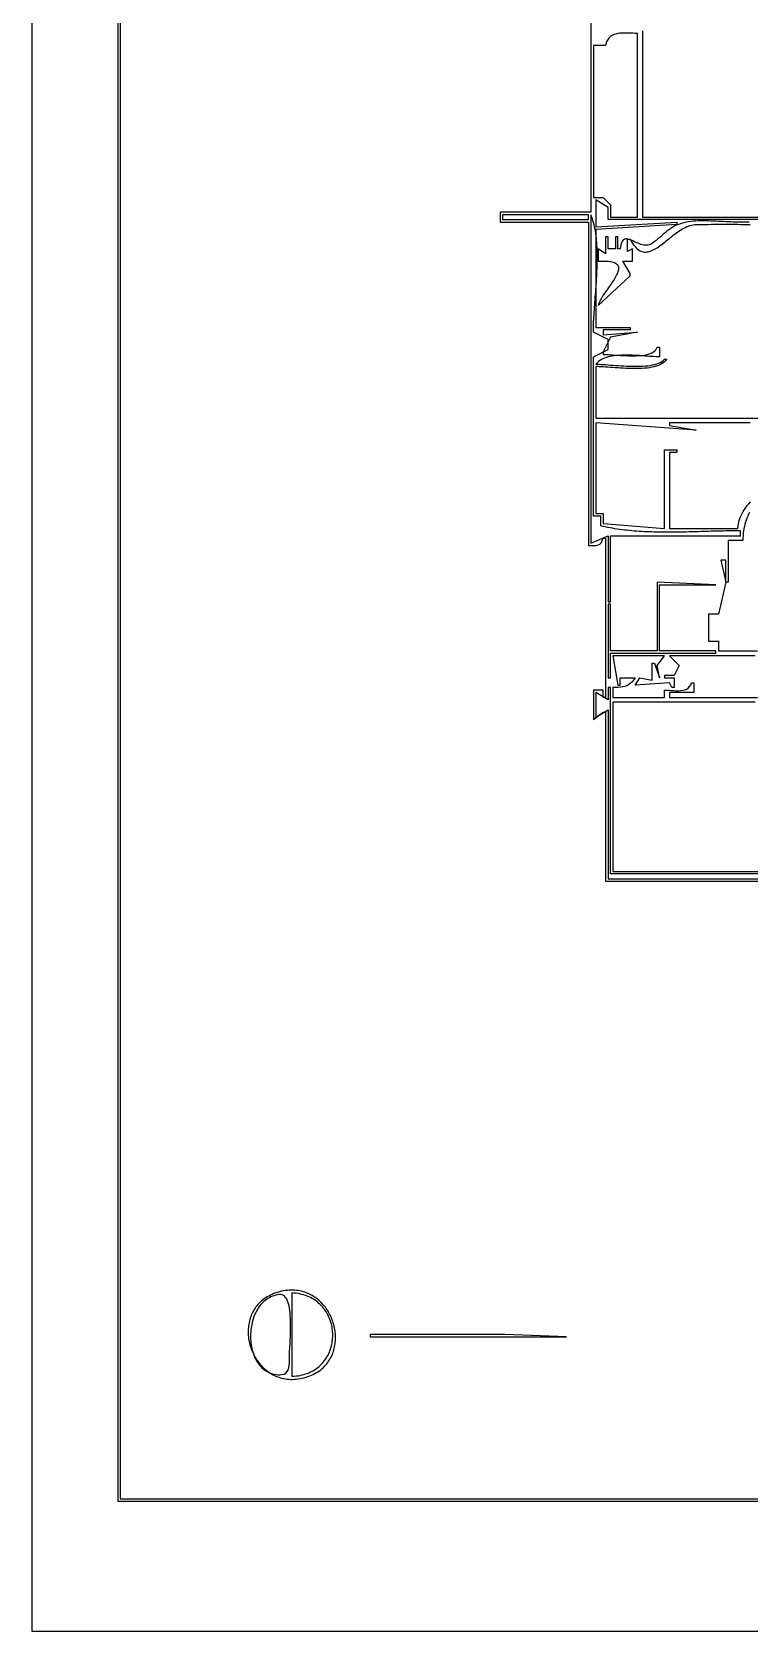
# Model space of a CAD drawing. Header units: metres. Extents: x 0 to 792, y 0 to 1224.
# Drawn here: x 0 to 292, y 0 to 653 of the extents above; entities that cross this region are included whole.
import ezdxf

# ---------------------------------------------------------------- set-up
doc = ezdxf.new("R2010")
doc.units = ezdxf.units.M

msp = doc.modelspace()

# ---------------------------------------------------------------- linework, layer by layer
for points in [[(0, 1224), (0, 0), (792, 0), (792, 1224), (0, 1224)], [(35, 1188), (35, 53), (756, 53), (756, 1188), (35, 1188)], [(36, 1187), (36, 54), (755, 54), (755, 1187), (36, 1187)], [(228, 1112), (228, 579), (191, 579), (191, 575), (227, 575), (227, 443), (228.1449, 442.9932), (229.1824, 442.9959), (230.1098, 443.0579), (230.9243, 443.2289), (231.6233, 443.5589), (232.204, 444.0975), (232.6638, 444.8946), (233, 446), (234, 446), (234, 381), (233, 381), (233, 384), (229, 384), (229, 372), (233, 375), (234, 375), (234, 306), (321, 306)], [(249, 653), (249, 577), (327, 577)], [(234, 647), (229, 647), (229, 585), (233, 585), (236, 582), (236, 577), (247, 577), (247, 652), (246.1196, 652.0113), (245.2191, 652.0392), (244.3059, 652.0741), (243.3872, 652.1066), (242.4701, 652.1271), (241.562, 652.1262), (240.6701, 652.0944), (239.8017, 652.0224), (238.9639, 651.9005), (238.164, 651.7193), (237.4093, 651.4694), (236.7071, 651.1413), (236.0645, 650.7255), (235.4888, 650.2126), (234.9872, 649.593), (234.5671, 648.8574), (234.2356, 647.9962), (234, 647)], [(353, 576), (235, 576), (235, 581), (230, 584), (230, 573), (263, 575), (263, 574), (230, 572), (230, 532), (244, 532), (244, 531), (233, 531), (233, 529), (247, 530), (236, 528), (233, 522), (233, 521), (233.6204, 520.9893), (234.3286, 520.9597), (235.1158, 520.9148), (235.9734, 520.8583), (236.8926, 520.7937), (237.8647, 520.7247), (238.881, 520.655), (239.9328, 520.588), (241.0114, 520.5275), (242.108, 520.4771), (243.214, 520.4404), (244.3206, 520.4211), (245.4191, 520.4227), (246.5009, 520.4489), (247.5571, 520.5032), (248.5791, 520.5895), (249.5581, 520.7112), (250.4856, 520.8719), (251.3526, 521.0754), (252.1506, 521.3252), (252.8708, 521.6249), (253.5045, 521.9783), (254.0429, 522.3888), (254.4775, 522.8602), (254.7994, 523.396), (255, 524), (256, 524), (256, 520), (255.2777, 520.0095), (254.5017, 520.0362), (253.6766, 520.0772), (252.807, 520.1299), (251.8974, 520.1912), (250.9524, 520.2586), (249.9767, 520.3291), (248.9748, 520.3999), (247.9513, 520.4683), (246.9107, 520.5314), (245.8577, 520.5865), (244.7968, 520.6306), (243.7327, 520.6611), (242.6698, 520.6751), (241.6129, 520.6698), (240.5664, 520.6425), (239.5349, 520.5902), (238.5231, 520.5102), (237.5355, 520.3997), (236.5767, 520.2559), (235.6513, 520.076), (234.7639, 519.8572), (233.919, 519.5966), (233.1213, 519.2915), (232.3752, 518.9391), (231.6855, 518.5365), (231.0567, 518.081), (230.4933, 517.5698), (230, 517), (230.6818, 516.9904), (231.4298, 516.9635), (232.2388, 516.9216), (233.1035, 516.8672), (234.0186, 516.8026), (234.9791, 516.7304), (235.9795, 516.6529), (237.0148, 516.5725), (238.0796, 516.4918), (239.1687, 516.413), (240.2769, 516.3387), (241.399, 516.2713), (242.5297, 516.2131), (243.6638, 516.1667), (244.796, 516.1345), (245.9212, 516.1188), (247.0341, 516.1221), (248.1294, 516.1469), (249.2019, 516.1956), (250.2464, 516.2705), (251.2577, 516.3742), (252.2305, 516.509), (253.1597, 516.6773), (254.0398, 516.8817), (254.8658, 517.1245), (255.6324, 517.4082), (256.3343, 517.7351), (256.9664, 518.1078), (257.5233, 518.5286), (258, 519), (259, 519), (258.5835, 518.4471), (258.0891, 517.9469), (257.5215, 517.497), (256.8852, 517.0952), (256.1849, 516.739), (255.4251, 516.4262), (254.6107, 516.1546), (253.7461, 515.9217), (252.836, 515.7254), (251.885, 515.5633), (250.8978, 515.4331), (249.879, 515.3325), (248.8333, 515.2593), (247.7652, 515.211), (246.6794, 515.1855), (245.5805, 515.1804), (244.4732, 515.1934), (243.362, 515.2223), (242.2517, 515.2647), (241.1469, 515.3183), (240.0521, 515.3808), (238.9721, 515.4499), (237.9114, 515.5234), (236.8746, 515.5989), (235.8665, 515.6741), (234.8917, 515.7468), (233.9547, 515.8145), (233.0602, 515.8752), (232.2128, 515.9263), (231.4173, 515.9657), (230.6781, 515.991), (230, 516), (230, 495), (320, 495)], [(192, 578), (192, 576), (227, 576), (227, 578), (192, 578)], [(228, 578), (228, 444), (235, 447), (235, 420), (236, 420), (236, 447), (289, 447), (289, 449), (288.0175, 448.9979), (287.0322, 448.992), (286.0441, 448.9825), (285.0534, 448.9697), (284.0601, 448.9539), (283.0645, 448.9353), (282.0666, 448.9143), (281.0665, 448.8911), (280.0645, 448.866), (279.0605, 448.8393), (278.0547, 448.8113), (277.0473, 448.7822), (276.0383, 448.7524), (275.028, 448.7221), (274.0163, 448.6917), (273.0035, 448.6613), (271.9897, 448.6313), (270.9749, 448.602), (269.9594, 448.5736), (268.9432, 448.5464), (267.9264, 448.5208), (266.9092, 448.497), (265.8917, 448.4752), (264.8741, 448.4558), (263.8564, 448.4391), (262.8387, 448.4253), (261.8213, 448.4147), (260.8042, 448.4076), (259.7875, 448.4043), (258.7714, 448.4051), (257.7559, 448.4102), (256.7413, 448.4199), (255.7276, 448.4346), (254.715, 448.4545), (253.7035, 448.4798), (252.6934, 448.511), (251.6847, 448.5481), (250.6775, 448.5917), (249.672, 448.6418), (248.6683, 448.6988), (247.6665, 448.7631), (246.6668, 448.8348), (245.6692, 448.9142), (244.674, 449.0017), (243.6811, 449.0976), (242.6908, 449.202), (241.7031, 449.3153), (240.7182, 449.4378), (239.7363, 449.5698), (238.7573, 449.7115), (237.7815, 449.8632), (236.809, 450.0252), (235.8399, 450.1979), (234.8743, 450.3814), (233.9124, 450.576), (232.9542, 450.7821), (232, 451), (232, 455), (229, 455), (229, 520), (235, 523), (235, 527), (229, 530), (229.0051, 530.8386), (229.0201, 531.6977), (229.0442, 532.5762), (229.0767, 533.4732), (229.117, 534.3879), (229.1643, 535.3193), (229.2179, 536.2664), (229.2772, 537.2284), (229.3415, 538.2042), (229.41, 539.1931), (229.4822, 540.194), (229.5571, 541.206), (229.6343, 542.2282), (229.7129, 543.2597), (229.7924, 544.2995), (229.8719, 545.3468), (229.9508, 546.4005), (230.0284, 547.4599), (230.1041, 548.5238), (230.177, 549.5915), (230.2466, 550.6619), (230.3121, 551.7342), (230.3728, 552.8074), (230.428, 553.8806), (230.4771, 554.9529), (230.5194, 556.0234), (230.5541, 557.091), (230.5805, 558.155), (230.598, 559.2143), (230.6058, 560.2681), (230.6034, 561.3153), (230.5899, 562.3552), (230.5647, 563.3867), (230.527, 564.409), (230.4763, 565.421), (230.4117, 566.4219), (230.3327, 567.4108), (230.2384, 568.3867), (230.1283, 569.3487), (230.0016, 570.2959), (229.8575, 571.2273), (229.6956, 572.142), (229.5149, 573.0391), (229.3149, 573.9177), (229.0948, 574.7768), (228.854, 575.6155), (228.5917, 576.4329), (228.3072, 577.228), (228, 578)], [(292.6222, 574.9128), (291.6696, 574.9383), (290.723, 574.9598), (289.7825, 574.977), (288.8483, 574.9896), (287.9207, 574.9973), (287, 575), (286.0667, 575.008), (285.1127, 575.0305), (284.14, 575.0648), (283.1508, 575.1083), (282.1472, 575.1583), (281.1315, 575.2123), (280.1057, 575.2676), (279.0721, 575.3215), (278.0327, 575.3716), (276.9898, 575.415), (275.9454, 575.4493), (274.9019, 575.4718), (273.8612, 575.4799), (272.8256, 575.4709), (271.7972, 575.4422), (270.7783, 575.3913), (269.7708, 575.3155), (268.7771, 575.2121), (267.7992, 575.0786), (266.8394, 574.9123), (265.8997, 574.7105), (264.9823, 574.4708), (264.0895, 574.1905), (263.1286, 573.8202), (262.2227, 573.3929), (261.3646, 572.9154), (260.5468, 572.3946), (259.7623, 571.8371), (259.0037, 571.2499), (258.2638, 570.6397), (257.5354, 570.0132), (256.8112, 569.3774), (256.084, 568.739), (255.3465, 568.1048), (254.5915, 567.4816), (253.8117, 566.8762), (253, 566.2955), (252.4404, 565.9686), (251.872, 565.7387), (251.2966, 565.5969), (250.7162, 565.5344), (250.1326, 565.5424), (249.5477, 565.6121), (248.9632, 565.7348), (248.3811, 565.9015), (247.8033, 566.1035), (247.2315, 566.3321), (246.6677, 566.5783), (246.1137, 566.8334), (245.5714, 567.0886), (245.0426, 567.3351), (244.5292, 567.564), (244.033, 567.7667), (243.556, 567.9342), (243.0999, 568.0578), (242.6667, 568.1286), (242.2582, 568.1379), (241.8762, 568.0769), (241.5227, 567.9367), (241.1994, 567.7086), (240.9083, 567.3837), (240.6512, 566.9533), (240.4299, 566.4085), (240.2464, 565.7405), (240.1025, 564.9406), (240, 564), (239, 564), (239, 569), (238, 569), (238, 564), (235, 564), (235, 569), (234, 569), (234, 562), (231, 564), (231, 559), (232.1533, 559.0566), (233.2067, 559.0745), (234.1633, 559.0548), (235.0266, 558.9988), (235.7998, 558.9077), (236.4862, 558.7827), (237.0891, 558.6251), (237.612, 558.436), (238.058, 558.2167), (238.4304, 557.9685), (238.7327, 557.6924), (238.9681, 557.3898), (239.1399, 557.0619), (239.2514, 556.7099), (239.3059, 556.335), (239.3069, 555.9384), (239.2575, 555.5214), (239.161, 555.0851), (239.0209, 554.6309), (238.8403, 554.1599), (238.6227, 553.6733), (238.3713, 553.1725), (238.0895, 552.6585), (237.7805, 552.1326), (237.4476, 551.596), (237.0943, 551.05), (236.7237, 550.4958), (236.3392, 549.9346), (235.9442, 549.3676), (235.5418, 548.796), (235.1355, 548.2211), (234.7286, 547.6441), (234.3243, 547.0662), (233.926, 546.4887), (233.5369, 545.9127), (233.1605, 545.3394), (232.8, 544.7702), (232.4587, 544.2061), (232.1399, 543.6485), (231.847, 543.0986), (231.5832, 542.5576), (231.3519, 542.0266), (231.1564, 541.507), (231, 541), (244, 553), (244, 554), (241, 559), (244, 559), (245, 559), (245, 564), (243, 563), (243, 568), (244, 568), (244.47, 567.1503), (244.9426, 566.3853), (245.4179, 565.702), (245.8958, 565.0976), (246.3765, 564.5693), (246.86, 564.1143), (247.3463, 563.7299), (247.8355, 563.4131), (248.3277, 563.1612), (248.8228, 562.9713), (249.321, 562.8407), (249.8223, 562.7665), (250.3267, 562.7459), (250.8343, 562.7762), (251.3452, 562.8544), (251.8593, 562.9778), (252.3768, 563.1436), (252.8977, 563.349), (253.422, 563.5911), (253.9498, 563.8672), (254.4811, 564.1743), (255.0161, 564.5098), (255.5547, 564.8708), (256.0969, 565.2545), (256.643, 565.658), (257.1928, 566.0786), (257.7464, 566.5135), (258.304, 566.9598), (258.8654, 567.4148), (259.4309, 567.8755), (260.0004, 568.3393), (260.574, 568.8032), (261.1518, 569.2646), (261.7337, 569.7205), (262.3199, 570.1682), (262.9104, 570.6048), (263.5052, 571.0275), (264.1044, 571.4336), (264.7081, 571.8201), (265.3162, 572.1844), (265.9289, 572.5236), (266.5462, 572.8348), (267.1681, 573.1153), (267.7947, 573.3622), (268.4261, 573.5728), (269.0622, 573.7442), (269.7032, 573.8736), (270.3491, 573.9582), (271, 573.9953), (271.9992, 574.0129), (272.9986, 574.0283), (273.9982, 574.0416), (274.9978, 574.0529), (275.9975, 574.0623), (276.9974, 574.07), (277.9973, 574.076), (278.9973, 574.0804), (279.9974, 574.0834), (280.9975, 574.085), (281.9977, 574.0854), (282.9979, 574.0847), (283.9982, 574.0829), (284.9985, 574.0803), (285.9988, 574.0768), (286.9991, 574.0726), (287.9995, 574.0679), (288.9998, 574.0627), (290.0001, 574.0571), (291.0005, 574.0512), (292.0007, 574.0452), (293.001, 574.0392)], [(293, 493), (260, 493), (260, 492), (271, 490), (230, 493), (230, 456), (233, 456), (233, 452), (258, 450), (258, 482), (263, 482), (263, 481), (260, 481), (260, 450), (288, 450), (288.064, 450.9101), (288.1941, 451.8065), (288.3868, 452.6893), (288.6391, 453.5588), (288.9475, 454.4152), (289.3088, 455.259), (289.7198, 456.0902), (290.1772, 456.9093), (290.6777, 457.7164), (291.2181, 458.5118), (291.7951, 459.2959), (292.4055, 460.0688), (293.046, 460.8309)], [(292.727, 456.5777), (292.3477, 455.7979), (291.9929, 455.0024), (291.6638, 454.1905), (291.3612, 453.3614), (291.0862, 452.5144), (290.8398, 451.6487), (290.623, 450.7635), (290.4368, 449.858), (290.2822, 448.9315), (290.1602, 447.9832), (290.0719, 447.0124), (290.0181, 446.0182), (290, 445), (284, 445), (284, 428), (283, 428), (283, 437), (281, 437), (283, 428), (280, 415), (276, 415), (276, 404), (280, 404), (280, 400), (296, 400)], [(255, 428), (255, 400), (236, 400), (236, 419), (235, 419), (235, 389), (236, 389), (236, 399), (279, 399), (279, 400), (256, 400), (256, 427), (279, 427), (255, 428)], [(295, 398), (260, 398), (264, 394), (262, 390), (258, 390), (258, 389), (262, 389), (262, 385), (261, 385), (260, 387), (246, 386), (248, 389), (253, 388), (253, 395), (254, 395), (256, 389), (255, 394), (258, 398), (237, 398), (239, 386), (240, 386), (240, 389), (246, 389), (245.3689, 388.0663), (244.7206, 387.292), (244.0484, 386.6618), (243.3455, 386.1608), (242.6052, 385.7738), (241.8207, 385.4857), (240.9853, 385.2814), (240.0922, 385.1458), (239.1348, 385.0638), (238.1063, 385.0202), (237, 385), (237, 381), (258, 381), (258, 384), (258.8639, 383.9786), (259.7807, 383.9257), (260.7339, 383.8584), (261.7075, 383.7934), (262.6852, 383.7477), (263.6508, 383.7383), (264.5883, 383.7821), (265.4813, 383.896), (266.3137, 384.097), (267.0693, 384.4019), (267.7319, 384.8277), (268.2854, 385.3914), (268.7134, 386.1098), (269, 387), (270, 387), (270, 383), (260, 383), (260, 381), (296, 381)], [(359, 309), (236, 309), (236, 385), (235, 385), (235, 380), (230, 383), (230, 373), (235, 376), (235, 307), (319, 307)], [(295, 379), (237, 379), (237, 310), (359, 310)], [(101, 138.4421), (100.1915, 138.2137), (99.4115, 137.9608), (98.6599, 137.6841), (97.9363, 137.3843), (97.2406, 137.0622), (96.5725, 136.7184), (95.9318, 136.3537), (95.3183, 135.9689), (94.7319, 135.5646), (94.1722, 135.1417), (93.639, 134.7008), (93.1322, 134.2427), (92.6515, 133.7681), (92.1968, 133.2778), (91.7677, 132.7724), (91.3641, 132.2528), (90.9857, 131.7196), (90.6324, 131.1736), (90.3039, 130.6155), (90, 130.0461), (89.7205, 129.4661), (89.4652, 128.8761), (89.2339, 128.2771), (89.0262, 127.6696), (88.8422, 127.0544), (88.6814, 126.4323), (88.5437, 125.804), (88.4288, 125.1703), (88.3367, 124.5317), (88.2669, 123.8892), (88.2194, 123.2434), (88.1939, 122.5951), (88.1902, 121.9449), (88.2081, 121.2937), (88.2473, 120.6422), (88.3077, 119.991), (88.389, 119.341), (88.491, 118.6929), (88.6135, 118.0473), (88.7562, 117.4051), (88.919, 116.7669), (89.1017, 116.1336), (89.304, 115.5058), (89.5257, 114.8842), (89.7666, 114.2697), (90.0264, 113.6629), (90.305, 113.0646), (90.6022, 112.4754), (90.9177, 111.8962), (91.2513, 111.3277), (91.6027, 110.7706), (91.9719, 110.2257), (92.3585, 109.6936), (92.7623, 109.1751), (93.1832, 108.6709), (93.6209, 108.1819), (94.0752, 107.7086), (94.5458, 107.2519), (95.0326, 106.8125), (95.5354, 106.3911), (96.0538, 105.9884), (96.5878, 105.6053), (97.1371, 105.2423), (97.7014, 104.9003), (98.2806, 104.58), (98.8745, 104.282), (99.4827, 104.0073), (100.1052, 103.7564), (100.7417, 103.5301), (101.3919, 103.3292), (102.0557, 103.1544), (102.7328, 103.0064), (103.4231, 102.886), (104.1263, 102.7938), (104.8421, 102.7307), (105.5705, 102.6974), (106.3111, 102.6945), (107.0637, 102.7228), (107.8282, 102.7831), (108.6043, 102.8761), (109.3917, 103.0026), (110.1904, 103.1632), (111, 103.3587), (111.8066, 103.5859), (112.5849, 103.8379), (113.3352, 104.1137), (114.0574, 104.4128), (114.752, 104.7342), (115.4192, 105.0774), (116.059, 105.4415), (116.6718, 105.8258), (117.2577, 106.2297), (117.817, 106.6523), (118.3499, 107.0929), (118.8565, 107.5508), (119.3371, 108.0252), (119.792, 108.5155), (120.2213, 109.0208), (120.6252, 109.5405), (121.0039, 110.0737), (121.3577, 110.6199), (121.6868, 111.1781), (121.9913, 111.7478), (122.2716, 112.3281), (122.5277, 112.9183), (122.76, 113.5177), (122.9686, 114.1256), (123.1537, 114.7411), (123.3156, 115.3637), (123.4544, 115.9925), (123.5705, 116.6267), (123.6639, 117.2658), (123.7349, 117.9089), (123.7837, 118.5552), (123.8105, 119.2042), (123.8156, 119.8549), (123.7991, 120.5067), (123.7613, 121.1589), (123.7023, 121.8107), (123.6225, 122.4614), (123.5219, 123.1102), (123.4008, 123.7564), (123.2594, 124.3993), (123.098, 125.0381), (122.9167, 125.6721), (122.7158, 126.3005), (122.4954, 126.9227), (122.2558, 127.5379), (121.9972, 128.1453), (121.7198, 128.7442), (121.4238, 129.3339), (121.1095, 129.9137), (120.7769, 130.4827), (120.4264, 131.0403), (120.0582, 131.5858), (119.6725, 132.1183), (119.2694, 132.6372), (118.8492, 133.1418), (118.4121, 133.6312), (117.9584, 134.1047), (117.4882, 134.5617), (117.0017, 135.0014), (116.4992, 135.423), (115.9808, 135.8258), (115.4468, 136.209), (114.8975, 136.572), (114.3329, 136.914), (113.7533, 137.2343), (113.159, 137.5321), (112.5501, 137.8066), (111.9268, 138.0573), (111.2894, 138.2832), (110.6381, 138.4837), (109.973, 138.6581), (109.2945, 138.8055), (108.6027, 138.9254), (107.8978, 139.0168), (107.18, 139.0792), (106.4495, 139.1117), (105.7067, 139.1137), (104.9516, 139.0843), (104.1844, 139.0229), (103.4055, 138.9287), (102.615, 138.801), (101.813, 138.639), (101, 138.4421)], [(100.9414, 137.294), (100.1938, 137.1831), (99.471, 137.0295), (98.773, 136.8345), (98.0997, 136.5997), (97.451, 136.3264), (96.827, 136.0162), (96.2276, 135.6704), (95.6527, 135.2906), (95.1025, 134.8782), (94.5767, 134.4347), (94.0755, 133.9614), (93.5987, 133.4599), (93.1464, 132.9317), (92.7185, 132.3782), (92.315, 131.8007), (91.9359, 131.2009), (91.5811, 130.5802), (91.2506, 129.94), (90.9444, 129.2818), (90.6624, 128.6069), (90.4047, 127.917), (90.1712, 127.2135), (89.9618, 126.4977), (89.7766, 125.7712), (89.6155, 125.0355), (89.4785, 124.2919), (89.3656, 123.542), (89.2767, 122.7871), (89.2118, 122.0289), (89.1709, 121.2686), (89.1539, 120.5078), (89.1609, 119.7479), (89.1917, 118.9905), (89.2464, 118.2368), (89.325, 117.4885), (89.4274, 116.7469), (89.5536, 116.0136), (89.7035, 115.2899), (89.8772, 114.5774), (90.0745, 113.8775), (90.2956, 113.1916), (90.5403, 112.5212), (90.8086, 111.8678), (91.1005, 111.2328), (91.416, 110.6177), (91.7551, 110.0239), (92.1176, 109.4529), (92.5036, 108.9062), (92.9131, 108.3852), (93.346, 107.8914), (93.8024, 107.4262), (94.2821, 106.9911), (94.7851, 106.5875), (95.3115, 106.217), (95.8611, 105.8809), (96.4341, 105.5807), (97.0302, 105.3179), (97.6496, 105.0939), (98.2922, 104.9102), (98.9579, 104.7683), (99.6467, 104.6696), (100.3587, 104.6155), (101.0937, 104.6076), (101.8518, 104.6473), (102.8061, 104.8555), (103.547, 105.2781), (104.1012, 105.8786), (104.4954, 106.6206), (104.7563, 107.4675), (104.9108, 108.3829), (104.9856, 109.3303), (105.0074, 110.2733), (105.003, 111.1753), (104.9992, 112), (105.0092, 112.4696), (105.032, 113.0322), (105.0655, 113.6805), (105.1075, 114.4074), (105.1558, 115.2055), (105.2083, 116.0677), (105.2627, 116.9867), (105.317, 117.9553), (105.3689, 118.9663), (105.4164, 120.0125), (105.4572, 121.0866), (105.4891, 122.1813), (105.5101, 123.2896), (105.5179, 124.404), (105.5104, 125.5175), (105.4854, 126.6228), (105.4408, 127.7127), (105.3743, 128.7798), (105.2838, 129.8171), (105.1673, 130.8173), (105.0224, 131.7732), (104.847, 132.6774), (104.639, 133.5229), (104.3962, 134.3023), (104.1164, 135.0085), (103.7975, 135.6342), (103.4374, 136.1723), (103.0337, 136.6153), (102.5844, 136.9563), (102.0874, 137.1878), (101.5404, 137.3028), (100.9413, 137.2939)], [(106, 138), (106, 104), (106.8694, 104.037), (107.7156, 104.1063), (108.5384, 104.2069), (109.338, 104.3379), (110.1142, 104.4985), (110.8672, 104.6878), (111.5969, 104.905), (112.3032, 105.1493), (112.9863, 105.4196), (113.6462, 105.7153), (114.2827, 106.0353), (114.896, 106.379), (115.4861, 106.7453), (116.0529, 107.1335), (116.5964, 107.5427), (117.1167, 107.9719), (117.6138, 108.4205), (118.0876, 108.8874), (118.5382, 109.3719), (118.9656, 109.8731), (119.3698, 110.3901), (119.7508, 110.922), (120.1085, 111.468), (120.4431, 112.0273), (120.7544, 112.599), (121.0426, 113.1821), (121.3076, 113.776), (121.5494, 114.3796), (121.768, 114.9921), (121.9635, 115.6127), (122.1358, 116.2405), (122.2849, 116.8747), (122.4109, 117.5144), (122.5138, 118.1587), (122.5935, 118.8067), (122.65, 119.4577), (122.6835, 120.1107), (122.6938, 120.7649), (122.681, 121.4195), (122.645, 122.0735), (122.586, 122.7261), (122.5038, 123.3764), (122.3986, 124.0236), (122.2702, 124.6669), (122.1188, 125.3053), (121.9443, 125.938), (121.7467, 126.5641), (121.526, 127.1829), (121.2823, 127.7933), (121.0155, 128.3946), (120.7256, 128.9859), (120.4127, 129.5664), (120.0767, 130.1351), (119.7177, 130.6912), (119.3356, 131.2339), (118.9305, 131.7623), (118.5024, 132.2755), (118.0513, 132.7726), (117.5771, 133.2529), (117.08, 133.7155), (116.5598, 134.1594), (116.0166, 134.5839), (115.4505, 134.988), (114.8613, 135.3709), (114.2491, 135.7318), (113.614, 136.0698), (112.9559, 136.384), (112.2748, 136.6736), (111.5708, 136.9376), (110.8438, 137.1754), (110.0939, 137.3858), (109.3209, 137.5683), (108.5251, 137.7217), (107.7063, 137.8454), (106.8646, 137.9384), (106, 138)], [(138, 121), (138, 120), (218, 120), (193, 121), (138, 121)]]:
    msp.add_lwpolyline(points)

doc.saveas('drawing.dxf')
